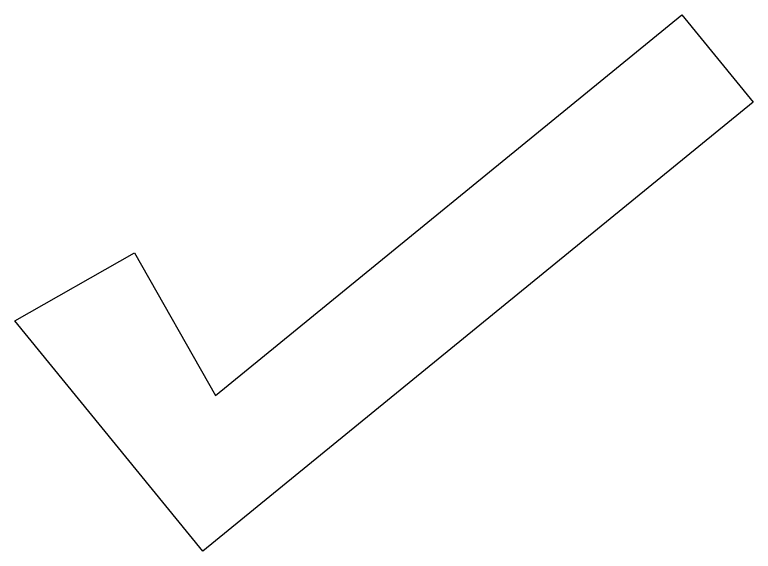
# Model space of a CAD drawing. Header units: millimetres. Extents: x 2806 to 10642, y -276 to 6064.
# Drawn here: x 3387 to 4678, y -276 to 662 of the extents above; entities that cross this region are included whole.
import ezdxf

# ---------------------------------------------------------------- set-up
doc = ezdxf.new("R2010")
doc.units = ezdxf.units.MM
doc.layers.get('0').update_dxf_attribs({"color": 250})

msp = doc.modelspace()

# ---------------------------------------------------------------- linework, layer by layer
at = {"color": 0}
for p, q in [((3738.19233749, -3.70876518), (4553.36240568, 661.6536233)), ((4553.36240568, 661.6536233), (4677.90572524, 509.06912491)), ((4677.90572524, 509.06912491), (3716.12440006, -275.9610727)), ((3387.41930915, 126.7526304), (3596.44194791, 245.59823312)), ((3596.44194791, 245.59823312), (3738.19233749, -3.70876518)), ((3716.12440006, -275.9610727), (3387.41930915, 126.7526304))]:
    msp.add_line(p, q, dxfattribs=at)

doc.saveas('drawing.dxf')
